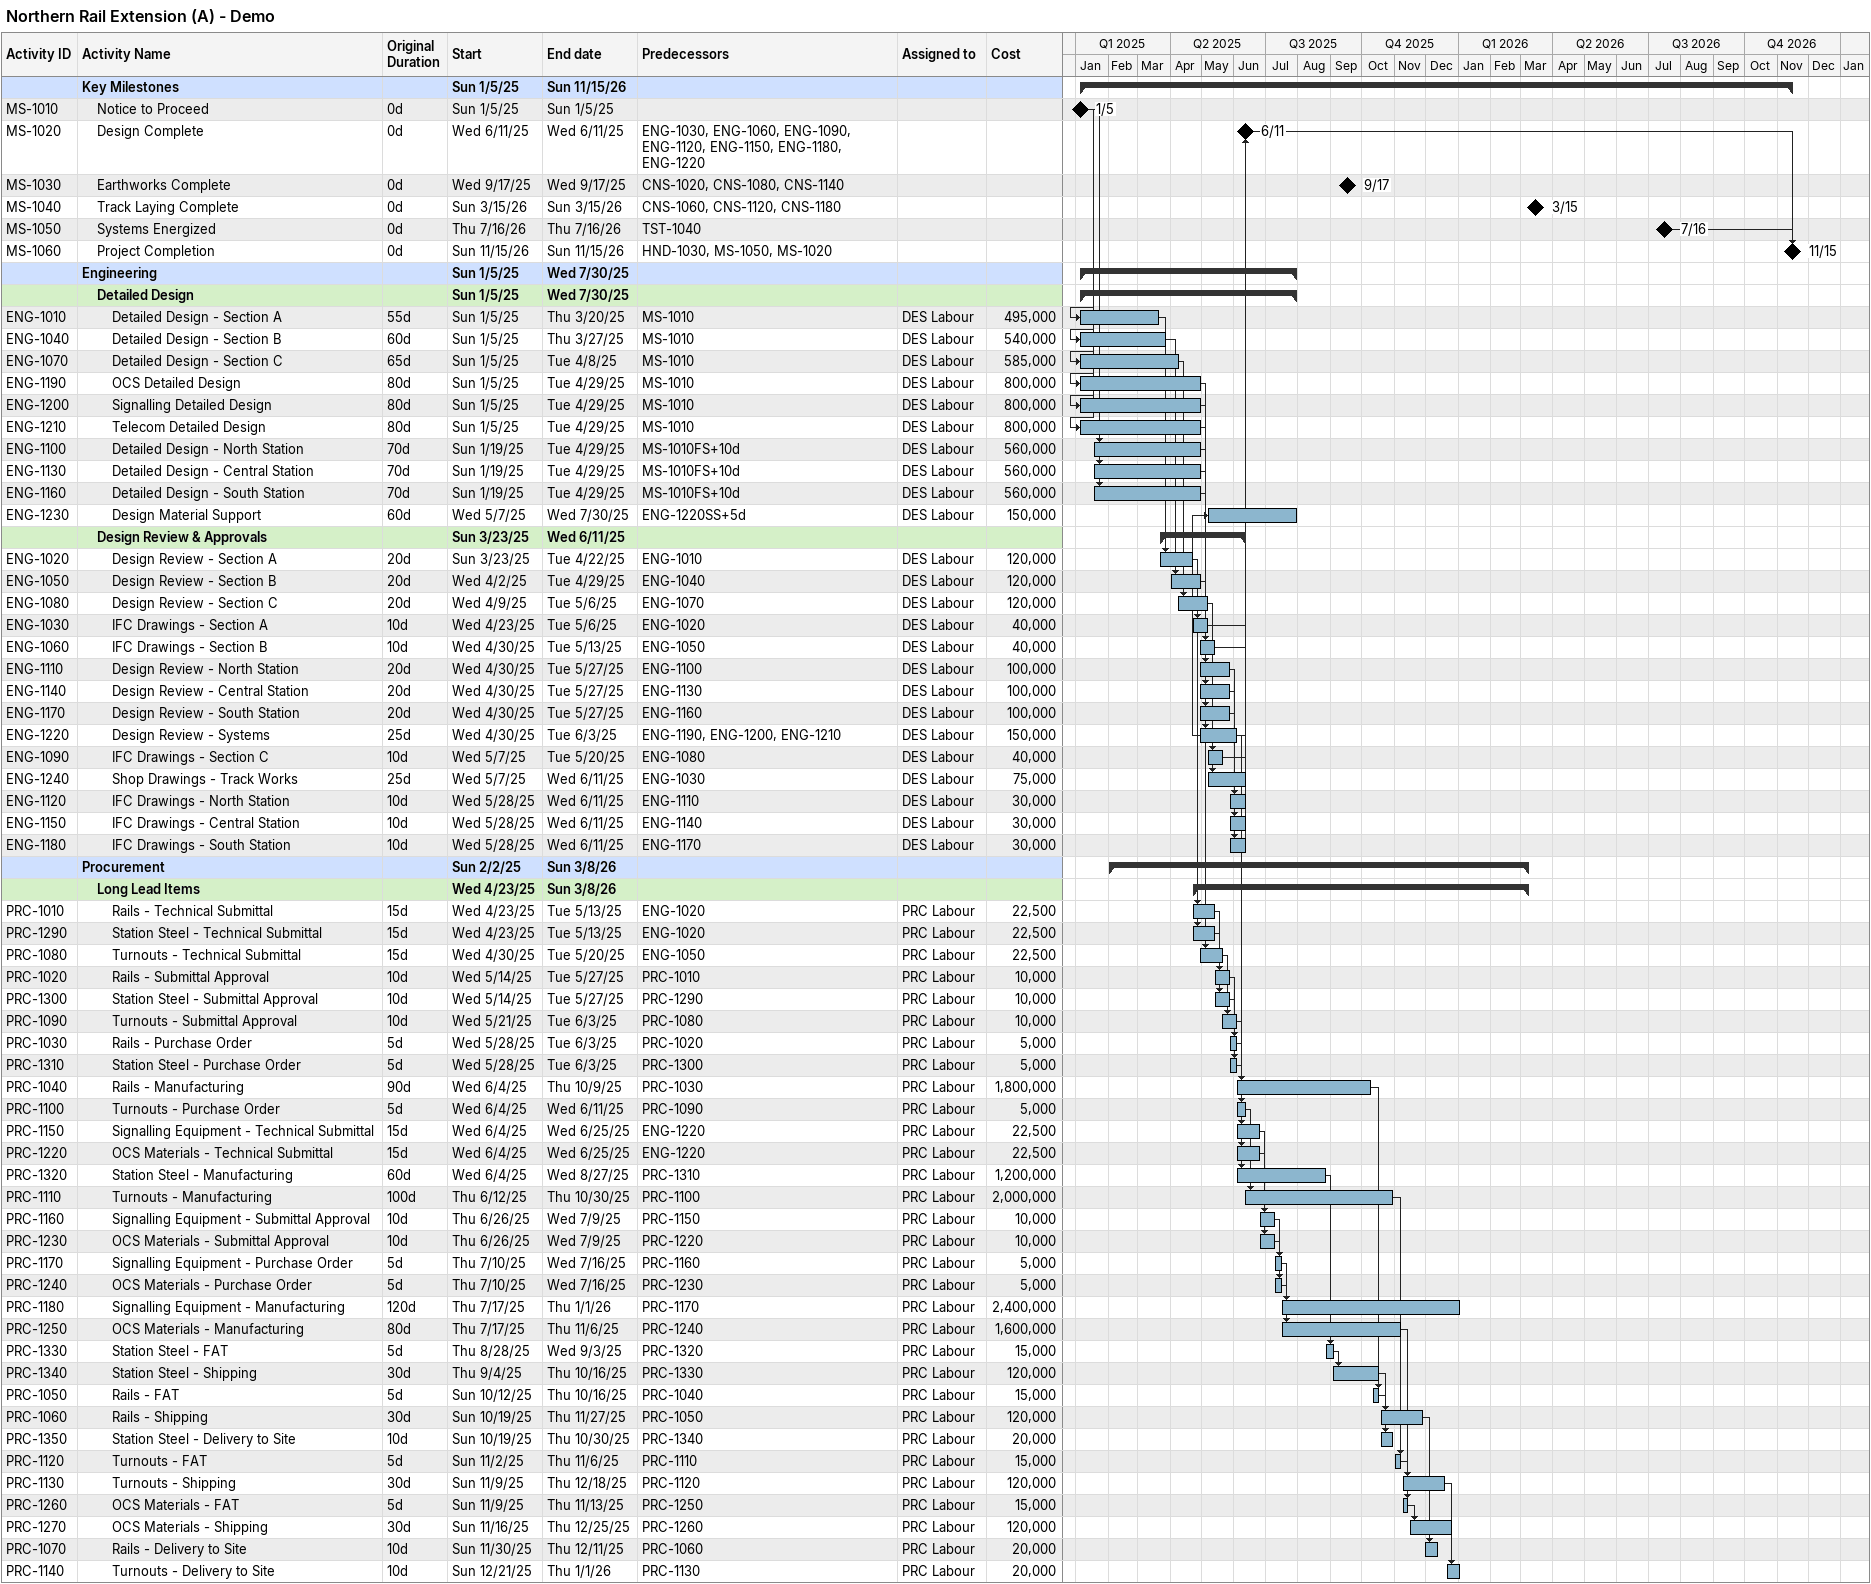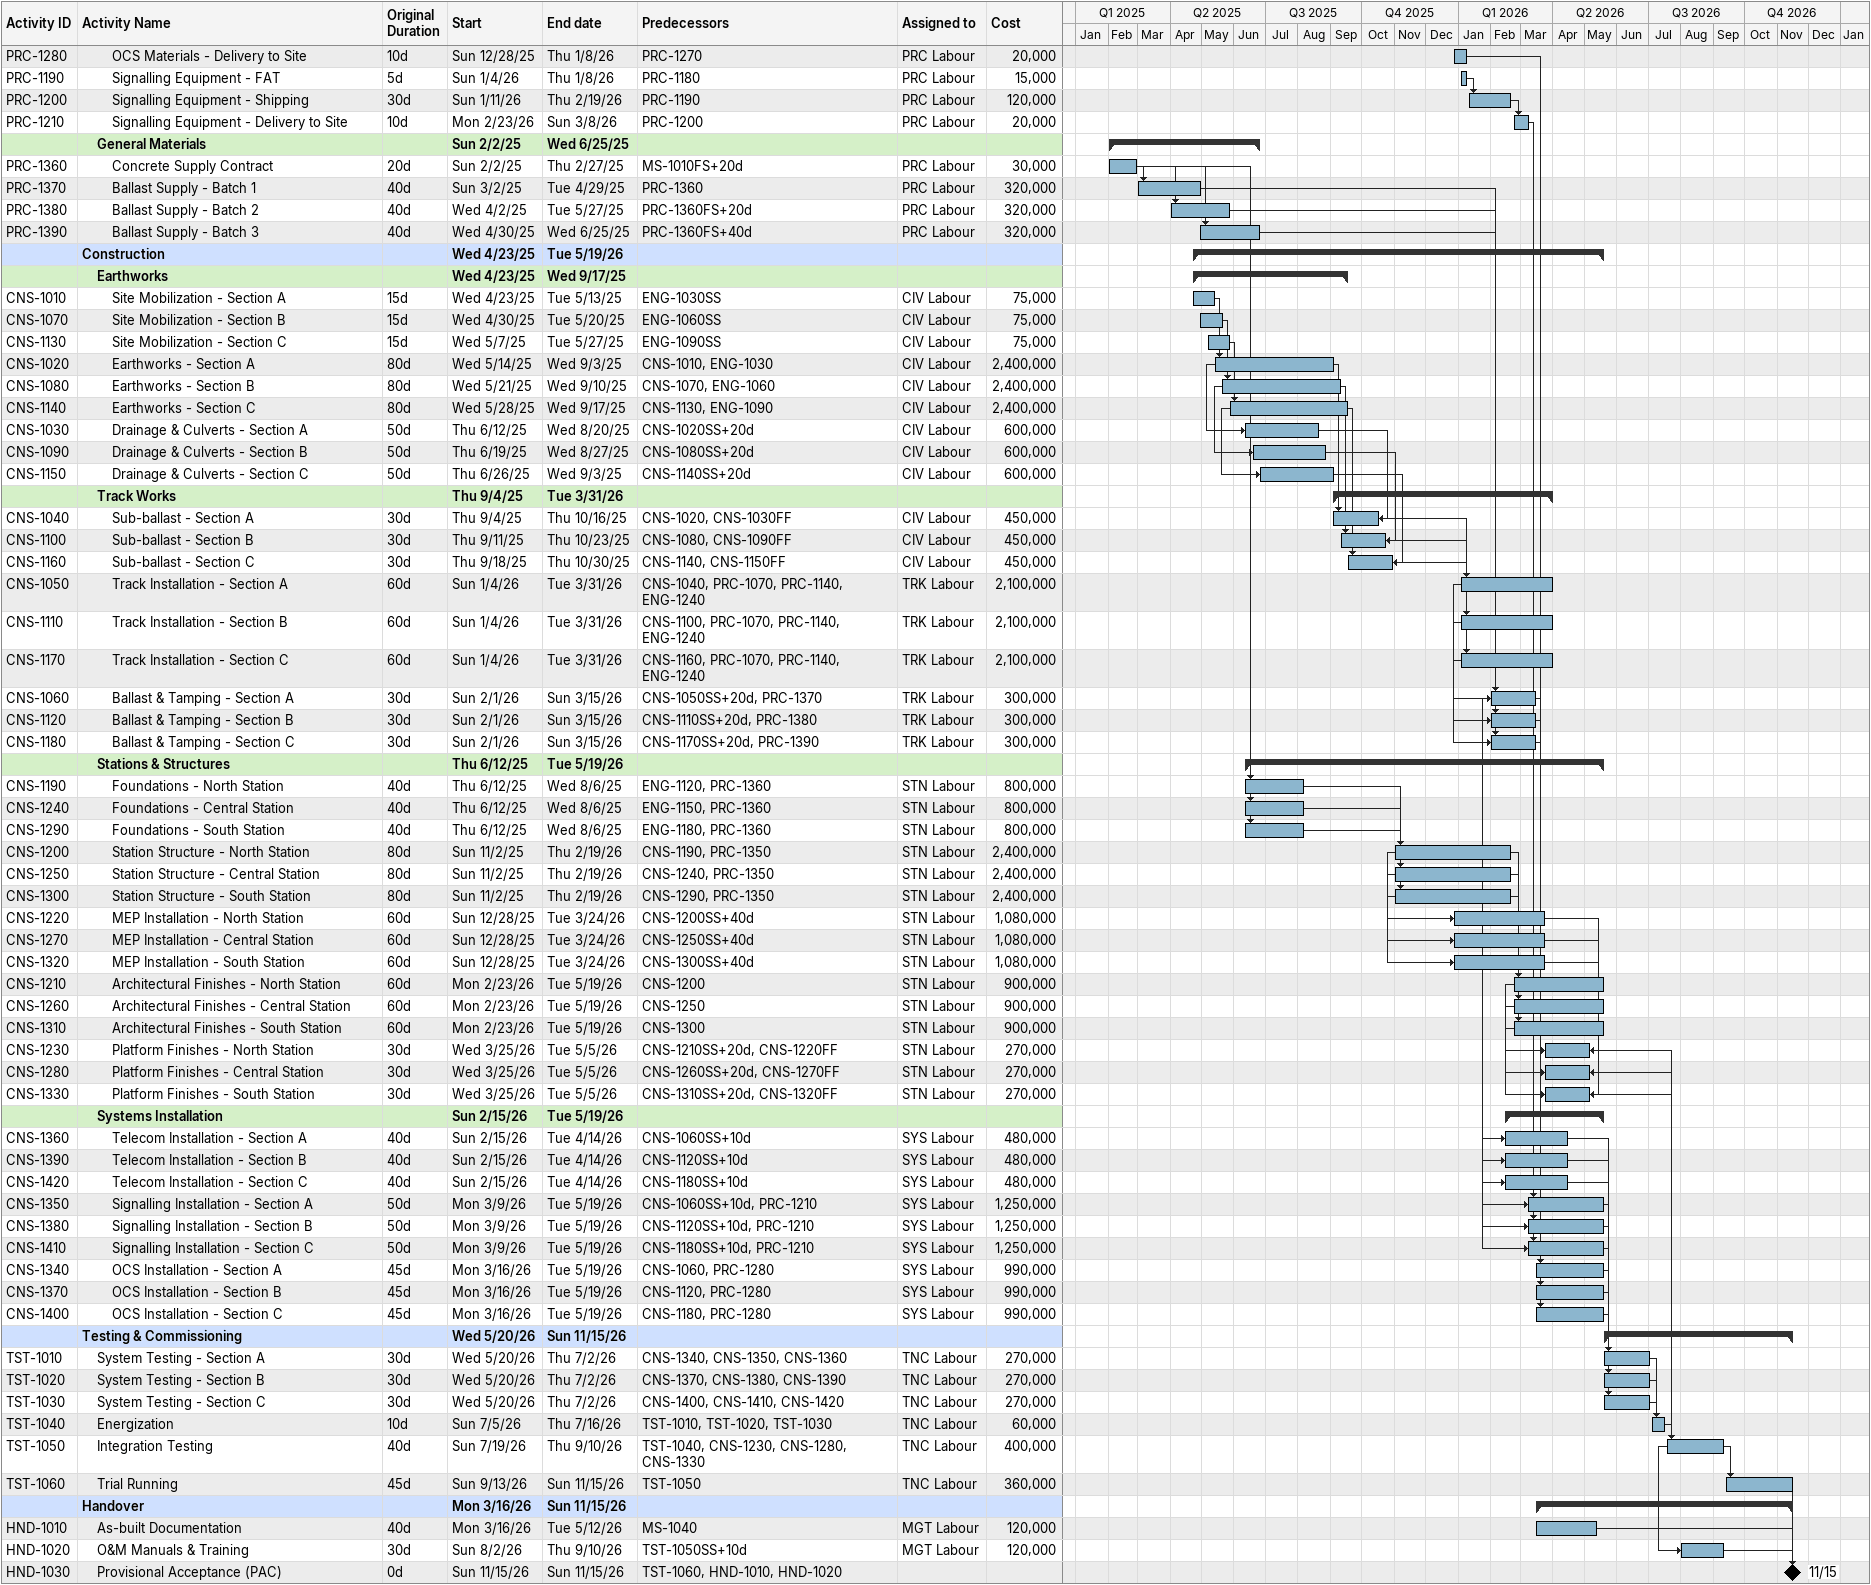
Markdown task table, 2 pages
Northern Rail Extension (A) - Demo

| ID | Level | Task | Original duration | Start | Finish | Predecessors | Resources | Cost |
|---|---|---|---|---|---|---|---|---|
|  | 1 | **Key Milestones** |  | 2025-01-05 | 2026-11-15 |  |  |  |
| MS-1010 | 2 | Notice to Proceed | 0d | 2025-01-05 | 2025-01-05 |  |  |  |
| MS-1020 | 2 | Design Complete | 0d | 2025-06-11 | 2025-06-11 | ENG-1030, ENG-1060, ENG-1090, ENG-1120, ENG-1150, ENG-1180, ENG-1220 |  |  |
| MS-1030 | 2 | Earthworks Complete | 0d | 2025-09-17 | 2025-09-17 | CNS-1020, CNS-1080, CNS-1140 |  |  |
| MS-1040 | 2 | Track Laying Complete | 0d | 2026-03-15 | 2026-03-15 | CNS-1060, CNS-1120, CNS-1180 |  |  |
| MS-1050 | 2 | Systems Energized | 0d | 2026-07-16 | 2026-07-16 | TST-1040 |  |  |
| MS-1060 | 2 | Project Completion | 0d | 2026-11-15 | 2026-11-15 | HND-1030, MS-1050, MS-1020 |  |  |
|  | 1 | **Engineering** |  | 2025-01-05 | 2025-07-30 |  |  |  |
|  | 2 | **Detailed Design** |  | 2025-01-05 | 2025-07-30 |  |  |  |
| ENG-1010 | 3 | Detailed Design - Section A | 55d | 2025-01-05 | 2025-03-20 | MS-1010 | DES Labour | 495000 |
| ENG-1040 | 3 | Detailed Design - Section B | 60d | 2025-01-05 | 2025-03-27 | MS-1010 | DES Labour | 540000 |
| ENG-1070 | 3 | Detailed Design - Section C | 65d | 2025-01-05 | 2025-04-08 | MS-1010 | DES Labour | 585000 |
| ENG-1190 | 3 | OCS Detailed Design | 80d | 2025-01-05 | 2025-04-29 | MS-1010 | DES Labour | 800000 |
| ENG-1200 | 3 | Signalling Detailed Design | 80d | 2025-01-05 | 2025-04-29 | MS-1010 | DES Labour | 800000 |
| ENG-1210 | 3 | Telecom Detailed Design | 80d | 2025-01-05 | 2025-04-29 | MS-1010 | DES Labour | 800000 |
| ENG-1100 | 3 | Detailed Design - North Station | 70d | 2025-01-19 | 2025-04-29 | MS-1010FS+10d | DES Labour | 560000 |
| ENG-1130 | 3 | Detailed Design - Central Station | 70d | 2025-01-19 | 2025-04-29 | MS-1010FS+10d | DES Labour | 560000 |
| ENG-1160 | 3 | Detailed Design - South Station | 70d | 2025-01-19 | 2025-04-29 | MS-1010FS+10d | DES Labour | 560000 |
| ENG-1230 | 3 | Design Material Support | 60d | 2025-05-07 | 2025-07-30 | ENG-1220SS+5d | DES Labour | 150000 |
|  | 2 | **Design Review & Approvals** |  | 2025-03-23 | 2025-06-11 |  |  |  |
| ENG-1020 | 3 | Design Review - Section A | 20d | 2025-03-23 | 2025-04-22 | ENG-1010 | DES Labour | 120000 |
| ENG-1050 | 3 | Design Review - Section B | 20d | 2025-04-02 | 2025-04-29 | ENG-1040 | DES Labour | 120000 |
| ENG-1080 | 3 | Design Review - Section C | 20d | 2025-04-09 | 2025-05-06 | ENG-1070 | DES Labour | 120000 |
| ENG-1030 | 3 | IFC Drawings - Section A | 10d | 2025-04-23 | 2025-05-06 | ENG-1020 | DES Labour | 40000 |
| ENG-1060 | 3 | IFC Drawings - Section B | 10d | 2025-04-30 | 2025-05-13 | ENG-1050 | DES Labour | 40000 |
| ENG-1110 | 3 | Design Review - North Station | 20d | 2025-04-30 | 2025-05-27 | ENG-1100 | DES Labour | 100000 |
| ENG-1140 | 3 | Design Review - Central Station | 20d | 2025-04-30 | 2025-05-27 | ENG-1130 | DES Labour | 100000 |
| ENG-1170 | 3 | Design Review - South Station | 20d | 2025-04-30 | 2025-05-27 | ENG-1160 | DES Labour | 100000 |
| ENG-1220 | 3 | Design Review - Systems | 25d | 2025-04-30 | 2025-06-03 | ENG-1190, ENG-1200, ENG-1210 | DES Labour | 150000 |
| ENG-1090 | 3 | IFC Drawings - Section C | 10d | 2025-05-07 | 2025-05-20 | ENG-1080 | DES Labour | 40000 |
| ENG-1240 | 3 | Shop Drawings - Track Works | 25d | 2025-05-07 | 2025-06-11 | ENG-1030 | DES Labour | 75000 |
| ENG-1120 | 3 | IFC Drawings - North Station | 10d | 2025-05-28 | 2025-06-11 | ENG-1110 | DES Labour | 30000 |
| ENG-1150 | 3 | IFC Drawings - Central Station | 10d | 2025-05-28 | 2025-06-11 | ENG-1140 | DES Labour | 30000 |
| ENG-1180 | 3 | IFC Drawings - South Station | 10d | 2025-05-28 | 2025-06-11 | ENG-1170 | DES Labour | 30000 |
|  | 1 | **Procurement** |  | 2025-02-02 | 2026-03-08 |  |  |  |
|  | 2 | **Long Lead Items** |  | 2025-04-23 | 2026-03-08 |  |  |  |
| PRC-1010 | 3 | Rails - Technical Submittal | 15d | 2025-04-23 | 2025-05-13 | ENG-1020 | PRC Labour | 22500 |
| PRC-1290 | 3 | Station Steel - Technical Submittal | 15d | 2025-04-23 | 2025-05-13 | ENG-1020 | PRC Labour | 22500 |
| PRC-1080 | 3 | Turnouts - Technical Submittal | 15d | 2025-04-30 | 2025-05-20 | ENG-1050 | PRC Labour | 22500 |
| PRC-1020 | 3 | Rails - Submittal Approval | 10d | 2025-05-14 | 2025-05-27 | PRC-1010 | PRC Labour | 10000 |
| PRC-1300 | 3 | Station Steel - Submittal Approval | 10d | 2025-05-14 | 2025-05-27 | PRC-1290 | PRC Labour | 10000 |
| PRC-1090 | 3 | Turnouts - Submittal Approval | 10d | 2025-05-21 | 2025-06-03 | PRC-1080 | PRC Labour | 10000 |
| PRC-1030 | 3 | Rails - Purchase Order | 5d | 2025-05-28 | 2025-06-03 | PRC-1020 | PRC Labour | 5000 |
| PRC-1310 | 3 | Station Steel - Purchase Order | 5d | 2025-05-28 | 2025-06-03 | PRC-1300 | PRC Labour | 5000 |
| PRC-1040 | 3 | Rails - Manufacturing | 90d | 2025-06-04 | 2025-10-09 | PRC-1030 | PRC Labour | 1800000 |
| PRC-1100 | 3 | Turnouts - Purchase Order | 5d | 2025-06-04 | 2025-06-11 | PRC-1090 | PRC Labour | 5000 |
| PRC-1150 | 3 | Signalling Equipment - Technical Submittal | 15d | 2025-06-04 | 2025-06-25 | ENG-1220 | PRC Labour | 22500 |
| PRC-1220 | 3 | OCS Materials - Technical Submittal | 15d | 2025-06-04 | 2025-06-25 | ENG-1220 | PRC Labour | 22500 |
| PRC-1320 | 3 | Station Steel - Manufacturing | 60d | 2025-06-04 | 2025-08-27 | PRC-1310 | PRC Labour | 1200000 |
| PRC-1110 | 3 | Turnouts - Manufacturing | 100d | 2025-06-12 | 2025-10-30 | PRC-1100 | PRC Labour | 2000000 |
| PRC-1160 | 3 | Signalling Equipment - Submittal Approval | 10d | 2025-06-26 | 2025-07-09 | PRC-1150 | PRC Labour | 10000 |
| PRC-1230 | 3 | OCS Materials - Submittal Approval | 10d | 2025-06-26 | 2025-07-09 | PRC-1220 | PRC Labour | 10000 |
| PRC-1170 | 3 | Signalling Equipment - Purchase Order | 5d | 2025-07-10 | 2025-07-16 | PRC-1160 | PRC Labour | 5000 |
| PRC-1240 | 3 | OCS Materials - Purchase Order | 5d | 2025-07-10 | 2025-07-16 | PRC-1230 | PRC Labour | 5000 |
| PRC-1180 | 3 | Signalling Equipment - Manufacturing | 120d | 2025-07-17 | 2026-01-01 | PRC-1170 | PRC Labour | 2400000 |
| PRC-1250 | 3 | OCS Materials - Manufacturing | 80d | 2025-07-17 | 2025-11-06 | PRC-1240 | PRC Labour | 1600000 |
| PRC-1330 | 3 | Station Steel - FAT | 5d | 2025-08-28 | 2025-09-03 | PRC-1320 | PRC Labour | 15000 |
| PRC-1340 | 3 | Station Steel - Shipping | 30d | 2025-09-04 | 2025-10-16 | PRC-1330 | PRC Labour | 120000 |
| PRC-1050 | 3 | Rails - FAT | 5d | 2025-10-12 | 2025-10-16 | PRC-1040 | PRC Labour | 15000 |
| PRC-1060 | 3 | Rails - Shipping | 30d | 2025-10-19 | 2025-11-27 | PRC-1050 | PRC Labour | 120000 |
| PRC-1350 | 3 | Station Steel - Delivery to Site | 10d | 2025-10-19 | 2025-10-30 | PRC-1340 | PRC Labour | 20000 |
| PRC-1120 | 3 | Turnouts - FAT | 5d | 2025-11-02 | 2025-11-06 | PRC-1110 | PRC Labour | 15000 |
| PRC-1130 | 3 | Turnouts - Shipping | 30d | 2025-11-09 | 2025-12-18 | PRC-1120 | PRC Labour | 120000 |
| PRC-1260 | 3 | OCS Materials - FAT | 5d | 2025-11-09 | 2025-11-13 | PRC-1250 | PRC Labour | 15000 |
| PRC-1270 | 3 | OCS Materials - Shipping | 30d | 2025-11-16 | 2025-12-25 | PRC-1260 | PRC Labour | 120000 |
| PRC-1070 | 3 | Rails - Delivery to Site | 10d | 2025-11-30 | 2025-12-11 | PRC-1060 | PRC Labour | 20000 |
| PRC-1140 | 3 | Turnouts - Delivery to Site | 10d | 2025-12-21 | 2026-01-01 | PRC-1130 | PRC Labour | 20000 |
| PRC-1280 | 3 | OCS Materials - Delivery to Site | 10d | 2025-12-28 | 2026-01-08 | PRC-1270 | PRC Labour | 20000 |
| PRC-1190 | 3 | Signalling Equipment - FAT | 5d | 2026-01-04 | 2026-01-08 | PRC-1180 | PRC Labour | 15000 |
| PRC-1200 | 3 | Signalling Equipment - Shipping | 30d | 2026-01-11 | 2026-02-19 | PRC-1190 | PRC Labour | 120000 |
| PRC-1210 | 3 | Signalling Equipment - Delivery to Site | 10d | 2026-02-23 | 2026-03-08 | PRC-1200 | PRC Labour | 20000 |
|  | 2 | **General Materials** |  | 2025-02-02 | 2025-06-25 |  |  |  |
| PRC-1360 | 3 | Concrete Supply Contract | 20d | 2025-02-02 | 2025-02-27 | MS-1010FS+20d | PRC Labour | 30000 |
| PRC-1370 | 3 | Ballast Supply - Batch 1 | 40d | 2025-03-02 | 2025-04-29 | PRC-1360 | PRC Labour | 320000 |
| PRC-1380 | 3 | Ballast Supply - Batch 2 | 40d | 2025-04-02 | 2025-05-27 | PRC-1360FS+20d | PRC Labour | 320000 |
| PRC-1390 | 3 | Ballast Supply - Batch 3 | 40d | 2025-04-30 | 2025-06-25 | PRC-1360FS+40d | PRC Labour | 320000 |
|  | 1 | **Construction** |  | 2025-04-23 | 2026-05-19 |  |  |  |
|  | 2 | **Earthworks** |  | 2025-04-23 | 2025-09-17 |  |  |  |
| CNS-1010 | 3 | Site Mobilization - Section A | 15d | 2025-04-23 | 2025-05-13 | ENG-1030SS | CIV Labour | 75000 |
| CNS-1070 | 3 | Site Mobilization - Section B | 15d | 2025-04-30 | 2025-05-20 | ENG-1060SS | CIV Labour | 75000 |
| CNS-1130 | 3 | Site Mobilization - Section C | 15d | 2025-05-07 | 2025-05-27 | ENG-1090SS | CIV Labour | 75000 |
| CNS-1020 | 3 | Earthworks - Section A | 80d | 2025-05-14 | 2025-09-03 | CNS-1010, ENG-1030 | CIV Labour | 2400000 |
| CNS-1080 | 3 | Earthworks - Section B | 80d | 2025-05-21 | 2025-09-10 | CNS-1070, ENG-1060 | CIV Labour | 2400000 |
| CNS-1140 | 3 | Earthworks - Section C | 80d | 2025-05-28 | 2025-09-17 | CNS-1130, ENG-1090 | CIV Labour | 2400000 |
| CNS-1030 | 3 | Drainage & Culverts - Section A | 50d | 2025-06-12 | 2025-08-20 | CNS-1020SS+20d | CIV Labour | 600000 |
| CNS-1090 | 3 | Drainage & Culverts - Section B | 50d | 2025-06-19 | 2025-08-27 | CNS-1080SS+20d | CIV Labour | 600000 |
| CNS-1150 | 3 | Drainage & Culverts - Section C | 50d | 2025-06-26 | 2025-09-03 | CNS-1140SS+20d | CIV Labour | 600000 |
|  | 2 | **Track Works** |  | 2025-09-04 | 2026-03-31 |  |  |  |
| CNS-1040 | 3 | Sub-ballast - Section A | 30d | 2025-09-04 | 2025-10-16 | CNS-1020, CNS-1030FF | CIV Labour | 450000 |
| CNS-1100 | 3 | Sub-ballast - Section B | 30d | 2025-09-11 | 2025-10-23 | CNS-1080, CNS-1090FF | CIV Labour | 450000 |
| CNS-1160 | 3 | Sub-ballast - Section C | 30d | 2025-09-18 | 2025-10-30 | CNS-1140, CNS-1150FF | CIV Labour | 450000 |
| CNS-1050 | 3 | Track Installation - Section A | 60d | 2026-01-04 | 2026-03-31 | CNS-1040, PRC-1070, PRC-1140, ENG-1240 | TRK Labour | 2100000 |
| CNS-1110 | 3 | Track Installation - Section B | 60d | 2026-01-04 | 2026-03-31 | CNS-1100, PRC-1070, PRC-1140, ENG-1240 | TRK Labour | 2100000 |
| CNS-1170 | 3 | Track Installation - Section C | 60d | 2026-01-04 | 2026-03-31 | CNS-1160, PRC-1070, PRC-1140, ENG-1240 | TRK Labour | 2100000 |
| CNS-1060 | 3 | Ballast & Tamping - Section A | 30d | 2026-02-01 | 2026-03-15 | CNS-1050SS+20d, PRC-1370 | TRK Labour | 300000 |
| CNS-1120 | 3 | Ballast & Tamping - Section B | 30d | 2026-02-01 | 2026-03-15 | CNS-1110SS+20d, PRC-1380 | TRK Labour | 300000 |
| CNS-1180 | 3 | Ballast & Tamping - Section C | 30d | 2026-02-01 | 2026-03-15 | CNS-1170SS+20d, PRC-1390 | TRK Labour | 300000 |
|  | 2 | **Stations & Structures** |  | 2025-06-12 | 2026-05-19 |  |  |  |
| CNS-1190 | 3 | Foundations - North Station | 40d | 2025-06-12 | 2025-08-06 | ENG-1120, PRC-1360 | STN Labour | 800000 |
| CNS-1240 | 3 | Foundations - Central Station | 40d | 2025-06-12 | 2025-08-06 | ENG-1150, PRC-1360 | STN Labour | 800000 |
| CNS-1290 | 3 | Foundations - South Station | 40d | 2025-06-12 | 2025-08-06 | ENG-1180, PRC-1360 | STN Labour | 800000 |
| CNS-1200 | 3 | Station Structure - North Station | 80d | 2025-11-02 | 2026-02-19 | CNS-1190, PRC-1350 | STN Labour | 2400000 |
| CNS-1250 | 3 | Station Structure - Central Station | 80d | 2025-11-02 | 2026-02-19 | CNS-1240, PRC-1350 | STN Labour | 2400000 |
| CNS-1300 | 3 | Station Structure - South Station | 80d | 2025-11-02 | 2026-02-19 | CNS-1290, PRC-1350 | STN Labour | 2400000 |
| CNS-1220 | 3 | MEP Installation - North Station | 60d | 2025-12-28 | 2026-03-24 | CNS-1200SS+40d | STN Labour | 1080000 |
| CNS-1270 | 3 | MEP Installation - Central Station | 60d | 2025-12-28 | 2026-03-24 | CNS-1250SS+40d | STN Labour | 1080000 |
| CNS-1320 | 3 | MEP Installation - South Station | 60d | 2025-12-28 | 2026-03-24 | CNS-1300SS+40d | STN Labour | 1080000 |
| CNS-1210 | 3 | Architectural Finishes - North Station | 60d | 2026-02-23 | 2026-05-19 | CNS-1200 | STN Labour | 900000 |
| CNS-1260 | 3 | Architectural Finishes - Central Station | 60d | 2026-02-23 | 2026-05-19 | CNS-1250 | STN Labour | 900000 |
| CNS-1310 | 3 | Architectural Finishes - South Station | 60d | 2026-02-23 | 2026-05-19 | CNS-1300 | STN Labour | 900000 |
| CNS-1230 | 3 | Platform Finishes - North Station | 30d | 2026-03-25 | 2026-05-05 | CNS-1210SS+20d, CNS-1220FF | STN Labour | 270000 |
| CNS-1280 | 3 | Platform Finishes - Central Station | 30d | 2026-03-25 | 2026-05-05 | CNS-1260SS+20d, CNS-1270FF | STN Labour | 270000 |
| CNS-1330 | 3 | Platform Finishes - South Station | 30d | 2026-03-25 | 2026-05-05 | CNS-1310SS+20d, CNS-1320FF | STN Labour | 270000 |
|  | 2 | **Systems Installation** |  | 2026-02-15 | 2026-05-19 |  |  |  |
| CNS-1360 | 3 | Telecom Installation - Section A | 40d | 2026-02-15 | 2026-04-14 | CNS-1060SS+10d | SYS Labour | 480000 |
| CNS-1390 | 3 | Telecom Installation - Section B | 40d | 2026-02-15 | 2026-04-14 | CNS-1120SS+10d | SYS Labour | 480000 |
| CNS-1420 | 3 | Telecom Installation - Section C | 40d | 2026-02-15 | 2026-04-14 | CNS-1180SS+10d | SYS Labour | 480000 |
| CNS-1350 | 3 | Signalling Installation - Section A | 50d | 2026-03-09 | 2026-05-19 | CNS-1060SS+10d, PRC-1210 | SYS Labour | 1250000 |
| CNS-1380 | 3 | Signalling Installation - Section B | 50d | 2026-03-09 | 2026-05-19 | CNS-1120SS+10d, PRC-1210 | SYS Labour | 1250000 |
| CNS-1410 | 3 | Signalling Installation - Section C | 50d | 2026-03-09 | 2026-05-19 | CNS-1180SS+10d, PRC-1210 | SYS Labour | 1250000 |
| CNS-1340 | 3 | OCS Installation - Section A | 45d | 2026-03-16 | 2026-05-19 | CNS-1060, PRC-1280 | SYS Labour | 990000 |
| CNS-1370 | 3 | OCS Installation - Section B | 45d | 2026-03-16 | 2026-05-19 | CNS-1120, PRC-1280 | SYS Labour | 990000 |
| CNS-1400 | 3 | OCS Installation - Section C | 45d | 2026-03-16 | 2026-05-19 | CNS-1180, PRC-1280 | SYS Labour | 990000 |
|  | 1 | **Testing & Commissioning** |  | 2026-05-20 | 2026-11-15 |  |  |  |
| TST-1010 | 2 | System Testing - Section A | 30d | 2026-05-20 | 2026-07-02 | CNS-1340, CNS-1350, CNS-1360 | TNC Labour | 270000 |
| TST-1020 | 2 | System Testing - Section B | 30d | 2026-05-20 | 2026-07-02 | CNS-1370, CNS-1380, CNS-1390 | TNC Labour | 270000 |
| TST-1030 | 2 | System Testing - Section C | 30d | 2026-05-20 | 2026-07-02 | CNS-1400, CNS-1410, CNS-1420 | TNC Labour | 270000 |
| TST-1040 | 2 | Energization | 10d | 2026-07-05 | 2026-07-16 | TST-1010, TST-1020, TST-1030 | TNC Labour | 60000 |
| TST-1050 | 2 | Integration Testing | 40d | 2026-07-19 | 2026-09-10 | TST-1040, CNS-1230, CNS-1280, CNS-1330 | TNC Labour | 400000 |
| TST-1060 | 2 | Trial Running | 45d | 2026-09-13 | 2026-11-15 | TST-1050 | TNC Labour | 360000 |
|  | 1 | **Handover** |  | 2026-03-16 | 2026-11-15 |  |  |  |
| HND-1010 | 2 | As-built Documentation | 40d | 2026-03-16 | 2026-05-12 | MS-1040 | MGT Labour | 120000 |
| HND-1020 | 2 | O&M Manuals & Training | 30d | 2026-08-02 | 2026-09-10 | TST-1050SS+10d | MGT Labour | 120000 |
| HND-1030 | 2 | Provisional Acceptance (PAC) | 0d | 2026-11-15 | 2026-11-15 | TST-1060, HND-1010, HND-1020 |  |  |
